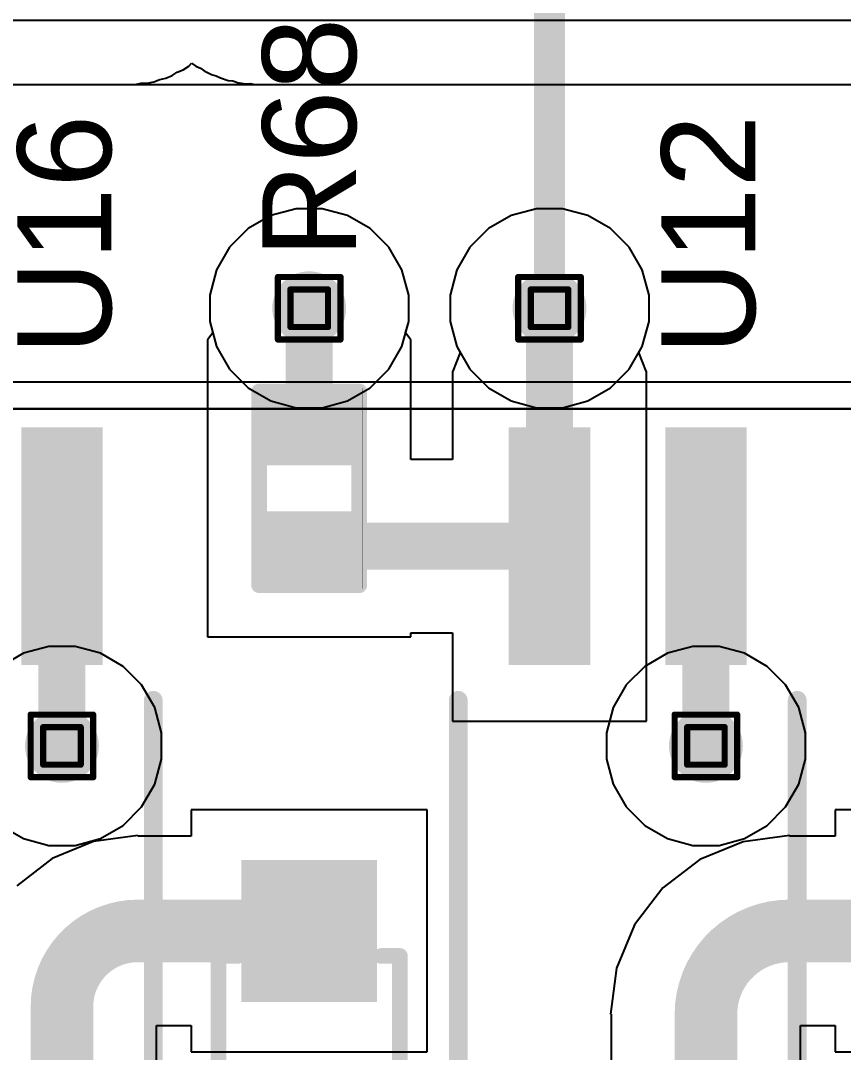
# Model space of a CAD drawing. Header units: inches. Extents: x -5 to 230, y -4 to 159.
# Drawn here: x 56.92 to 63.6, y 10.97 to 19.35 of the extents above; entities that cross this region are included whole.
import ezdxf

# ---------------------------------------------------------------- set-up
doc = ezdxf.new("R2010")
doc.units = ezdxf.units.IN
for name, color, linetype in [('Bottom Layer', 5, 'Continuous'), ('Drill Drawing', 1, 'Continuous'), ('Layer 1', 16, 'Continuous'), ('Layer 2', 76, 'Continuous'), ('Top Layer', 1, 'Continuous'), ('Top Overlay', 2, 'Continuous'), ('Top Paste', 8, 'Continuous'), ('Top Solder', 216, 'Continuous'), ('Via Holes', 16, 'Continuous')]:
    doc.layers.add(name, color=color, linetype=linetype)
doc.styles.add('Arial', font='', dxfattribs={"height": 0.2})
doc.styles.get('Arial').set_extended_font_data('Arial')

# ---------------------------------------------------------------- blocks, each defined once
blk = doc.blocks.new('SOIC_4_175____60')
at = {"layer": 'Top Layer'}
blk.add_hatch(color=1, dxfattribs=at).paths.add_polyline_path([(4.137, -0.355), (4.137, -0.915), (2.31, -0.915), (2.31, -0.355)])
at = {"layer": 'Top Paste'}
blk.add_hatch(color=8, dxfattribs=at).paths.add_polyline_path([(4.137, -0.355), (4.137, -0.915), (2.31, -0.915), (2.31, -0.355)])
at = {"layer": 'Top Solder'}
blk.add_hatch(color=216, dxfattribs=at).paths.add_polyline_path([(4.1878, -0.3042), (4.1878, -0.9658), (2.2592, -0.9658), (2.2592, -0.3042)])
at = {"layer": 'Top Overlay'}
blk.add_lwpolyline([(-1.9714, -1.3762, 0.1524, 0.1524, 0), (1.9714, -1.3762, 0.1524, 0.1524, 0)], format="xyseb", dxfattribs=at)
blk.add_lwpolyline([(1.9333, -1.3762, 0.0762, 0.0762, 1), (2.0095, -1.3762, 0.0762, 0.0762, 1)], format="xyseb", close=True, dxfattribs=at)
blk = doc.blocks.new('SOIC_4_175____64')
at = {"layer": 'Top Layer'}
for points in [[(4.137, 0.915), (4.137, 0.355), (2.31, 0.355), (2.31, 0.915)], [(4.137, -0.355), (4.137, -0.915), (2.31, -0.915), (2.31, -0.355)]]:
    blk.add_hatch(color=1, dxfattribs=at).paths.add_polyline_path(points)
at = {"layer": 'Top Paste'}
for points in [[(4.137, 0.915), (4.137, 0.355), (2.31, 0.355), (2.31, 0.915)], [(4.137, -0.355), (4.137, -0.915), (2.31, -0.915), (2.31, -0.355)]]:
    blk.add_hatch(color=8, dxfattribs=at).paths.add_polyline_path(points)
at = {"layer": 'Top Solder'}
for points in [[(4.1878, 0.9658), (4.1878, 0.3042), (2.2592, 0.3042), (2.2592, 0.9658)], [(4.1878, -0.3042), (4.1878, -0.9658), (2.2592, -0.9658), (2.2592, -0.3042)]]:
    blk.add_hatch(color=216, dxfattribs=at).paths.add_polyline_path(points)
at = {"layer": 'Top Overlay'}
for points in [[(-1.9714, 1.3762, 0.1524, 0.1524, 0), (1.9714, 1.3762, 0.1524, 0.1524, 0)], [(-1.9714, -1.3762, 0.1524, 0.1524, 0), (1.9714, -1.3762, 0.1524, 0.1524, 0)]]:
    blk.add_lwpolyline(points, format="xyseb", dxfattribs=at)
for points in [[(1.9333, 1.3762, 0.0762, 0.0762, 1), (2.0095, 1.3762, 0.0762, 0.0762, 1)], [(1.9333, -1.3762, 0.0762, 0.0762, 1), (2.0095, -1.3762, 0.0762, 0.0762, 1)]]:
    blk.add_lwpolyline(points, format="xyseb", close=True, dxfattribs=at)
blk = doc.blocks.new('R___0402_112')
at = {"layer": 'Top Layer'}
for points in [[(-0.6985, -0.3175), (-0.6985, 0.3175), (-0.2413, 0.3175), (-0.2413, -0.3175)], [(0.2413, -0.3175), (0.2413, 0.3175), (0.6985, 0.3175), (0.6985, -0.3175)]]:
    blk.add_hatch(color=1, dxfattribs=at).paths.add_polyline_path(points)
at = {"layer": 'Top Paste'}
for points in [[(-0.6985, -0.3175), (-0.6985, 0.3175), (-0.2413, 0.3175), (-0.2413, -0.3175)], [(0.2413, -0.3175), (0.2413, 0.3175), (0.6985, 0.3175), (0.6985, -0.3175)]]:
    blk.add_hatch(color=8, dxfattribs=at).paths.add_polyline_path(points)
at = {"layer": 'Top Solder'}
for points in [[(-0.7535, -0.3725), (-0.7535, 0.3725), (-0.1863, 0.3725), (-0.1863, -0.3725)], [(0.1863, -0.3725), (0.1863, 0.3725), (0.7535, 0.3725), (0.7535, -0.3725)]]:
    blk.add_hatch(color=216, dxfattribs=at).paths.add_polyline_path(points)
at = {"layer": 'Top Overlay'}
for points in [[(-0.7874, 0.4064, 0.127, 0.127, 0), (-0.7874, -0.4064, 0.127, 0.127, 0)], [(-0.7874, 0.4064, 0.127, 0.127, 0), (0.7874, 0.4064, 0.127, 0.127, 0)], [(0.7874, 0.4064, 0.127, 0.127, 0), (0.7874, -0.4064, 0.127, 0.127, 0)], [(-0.7874, -0.4064, 0.127, 0.127, 0), (0.7874, -0.4064, 0.127, 0.127, 0)], [(-0.8128, -0.4318, 0.00323, 0.00323, 0), (0.8128, -0.4318, 0.00323, 0.00323, 0)]]:
    blk.add_lwpolyline(points, format="xyseb", dxfattribs=at)
for points in [[(-0.8191, 0.4064, 0.0635, 0.0635, 1), (-0.7556, 0.4064, 0.0635, 0.0635, 1)], [(-0.8191, 0.4064, 0.0635, 0.0635, 1), (-0.7556, 0.4064, 0.0635, 0.0635, 1)], [(0.7556, 0.4064, 0.0635, 0.0635, 1), (0.8191, 0.4064, 0.0635, 0.0635, 1)], [(0.7556, 0.4064, 0.0635, 0.0635, 1), (0.8191, 0.4064, 0.0635, 0.0635, 1)], [(-0.8191, -0.4064, 0.0635, 0.0635, 1), (-0.7556, -0.4064, 0.0635, 0.0635, 1)], [(-0.8191, -0.4064, 0.0635, 0.0635, 1), (-0.7556, -0.4064, 0.0635, 0.0635, 1)], [(0.7556, -0.4064, 0.0635, 0.0635, 1), (0.8191, -0.4064, 0.0635, 0.0635, 1)], [(0.7556, -0.4064, 0.0635, 0.0635, 1), (0.8191, -0.4064, 0.0635, 0.0635, 1)], [(-0.8136, -0.4318, 0.00161, 0.00161, 1), (-0.812, -0.4318, 0.00161, 0.00161, 1)], [(0.812, -0.4318, 0.00161, 0.00161, 1), (0.8136, -0.4318, 0.00161, 0.00161, 1)]]:
    blk.add_lwpolyline(points, format="xyseb", close=True, dxfattribs=at)
blk = doc.blocks.new('SOD_123_203')
at = {"layer": 'Top Layer'}
for points in [[(-1.1, 0.45), (-1.1, -0.45), (-2.05, -0.45), (-2.05, 0.45)], [(2.05, 0.45), (2.05, -0.45), (1.1, -0.45), (1.1, 0.45)]]:
    blk.add_hatch(color=1, dxfattribs=at).paths.add_polyline_path(points)
at = {"layer": 'Top Overlay'}
for points in [[(0.9652, 0.508), (2.8194, 0.508), (2.8194, 0.8), (0.9652, 0.8)], [(2.1198, -0.7881), (2.8194, -0.7881), (2.8194, 0.7867), (2.1198, 0.7867)], [(0.9652, -0.8), (2.8194, -0.8), (2.8194, -0.508), (0.9652, -0.508)]]:
    blk.add_hatch(color=2, dxfattribs=at).paths.add_polyline_path(points)
at = {"layer": 'Top Paste'}
for points in [[(-1.1, 0.45), (-1.1, -0.45), (-2.05, -0.45), (-2.05, 0.45)], [(2.05, 0.45), (2.05, -0.45), (1.1, -0.45), (1.1, 0.45)]]:
    blk.add_hatch(color=8, dxfattribs=at).paths.add_polyline_path(points)
at = {"layer": 'Top Solder'}
for points in [[(-0.9984, 0.5516), (-0.9984, -0.5516), (-2.1516, -0.5516), (-2.1516, 0.5516)], [(2.1516, 0.5516), (2.1516, -0.5516), (0.9984, -0.5516), (0.9984, 0.5516)]]:
    blk.add_hatch(color=216, dxfattribs=at).paths.add_polyline_path(points)
at = {"layer": 'Top Overlay'}
for points in [[(0.9652, 0.7366, 0.127, 0.127, 0), (-1.3716, 0.7366, 0.127, 0.127, 0)], [(-1.3716, 0.5842, 0.127, 0.127, 0), (-1.3716, 0.7366, 0.127, 0.127, 0)], [(-1.3716, -0.7366, 0.127, 0.127, 0), (-1.3716, -0.5842, 0.127, 0.127, 0)], [(0.9652, -0.7366, 0.127, 0.127, 0), (-1.3716, -0.7366, 0.127, 0.127, 0)]]:
    blk.add_lwpolyline(points, format="xyseb", dxfattribs=at)
for points in [[(-1.4033, 0.7366, 0.0635, 0.0635, 1), (-1.3398, 0.7366, 0.0635, 0.0635, 1)], [(-1.4033, 0.7366, 0.0635, 0.0635, 1), (-1.3398, 0.7366, 0.0635, 0.0635, 1)], [(0.9335, 0.7366, 0.0635, 0.0635, 1), (0.997, 0.7366, 0.0635, 0.0635, 1)], [(-1.4033, 0.5842, 0.0635, 0.0635, 1), (-1.3398, 0.5842, 0.0635, 0.0635, 1)], [(-1.4033, -0.5842, 0.0635, 0.0635, 1), (-1.3398, -0.5842, 0.0635, 0.0635, 1)], [(-1.4033, -0.7366, 0.0635, 0.0635, 1), (-1.3398, -0.7366, 0.0635, 0.0635, 1)], [(-1.4033, -0.7366, 0.0635, 0.0635, 1), (-1.3398, -0.7366, 0.0635, 0.0635, 1)], [(0.9335, -0.7366, 0.0635, 0.0635, 1), (0.997, -0.7366, 0.0635, 0.0635, 1)]]:
    blk.add_lwpolyline(points, format="xyseb", close=True, dxfattribs=at)

msp = doc.modelspace()

# ---------------------------------------------------------------- hatches: boundary and pattern name
at = {"layer": 'Bottom Layer'}
h = msp.add_hatch(color=5, dxfattribs=at)
edge = h.paths.add_edge_path()
edge.add_arc((59.26, 17.018), 0.3, 0, 360)
h = msp.add_hatch(color=5, dxfattribs=at)
edge = h.paths.add_edge_path()
edge.add_arc((61.2113, 17.018), 0.3, 0, 360)
h = msp.add_hatch(color=5, dxfattribs=at)
edge = h.paths.add_edge_path()
edge.add_arc((57.2524, 13.462), 0.3, 0, 360)
h = msp.add_hatch(color=5, dxfattribs=at)
edge = h.paths.add_edge_path()
edge.add_arc((62.4813, 13.462), 0.3, 0, 360)
at = {"layer": 'Layer 1'}
h = msp.add_hatch(color=16, dxfattribs=at)
edge = h.paths.add_edge_path()
edge.add_arc((59.26, 17.018), 0.3, 0, 360)
h = msp.add_hatch(color=16, dxfattribs=at)
edge = h.paths.add_edge_path()
edge.add_arc((61.2113, 17.018), 0.3, 0, 360)
h = msp.add_hatch(color=16, dxfattribs=at)
edge = h.paths.add_edge_path()
edge.add_arc((57.2524, 13.462), 0.3, 0, 360)
h = msp.add_hatch(color=16, dxfattribs=at)
edge = h.paths.add_edge_path()
edge.add_arc((62.4813, 13.462), 0.3, 0, 360)
at = {"layer": 'Layer 2'}
h = msp.add_hatch(color=76, dxfattribs=at)
edge = h.paths.add_edge_path()
edge.add_arc((59.26, 17.018), 0.3, 0, 360)
h = msp.add_hatch(color=76, dxfattribs=at)
edge = h.paths.add_edge_path()
edge.add_arc((61.2113, 17.018), 0.3, 0, 360)
h = msp.add_hatch(color=76, dxfattribs=at)
edge = h.paths.add_edge_path()
edge.add_arc((57.2524, 13.462), 0.3, 0, 360)
h = msp.add_hatch(color=76, dxfattribs=at)
edge = h.paths.add_edge_path()
edge.add_arc((62.4813, 13.462), 0.3, 0, 360)
at = {"layer": 'Top Layer'}
h = msp.add_hatch(color=1, dxfattribs=at)
edge = h.paths.add_edge_path()
edge.add_arc((59.26, 17.018), 0.3, 0, 360)
h = msp.add_hatch(color=1, dxfattribs=at)
edge = h.paths.add_edge_path()
edge.add_arc((61.2113, 17.018), 0.3, 0, 360)
h = msp.add_hatch(color=1, dxfattribs=at)
edge = h.paths.add_edge_path()
edge.add_arc((57.2524, 13.462), 0.3, 0, 360)
h = msp.add_hatch(color=1, dxfattribs=at)
edge = h.paths.add_edge_path()
edge.add_arc((62.4813, 13.462), 0.3, 0, 360)
at = {"layer": 'Via Holes'}
h = msp.add_hatch(color=7, dxfattribs=at)
edge = h.paths.add_edge_path()
edge.add_arc((59.26, 17.018), 0.15, 0, 360)
h = msp.add_hatch(color=7, dxfattribs=at)
edge = h.paths.add_edge_path()
edge.add_arc((61.2113, 17.018), 0.15, 0, 360)
h = msp.add_hatch(color=7, dxfattribs=at)
edge = h.paths.add_edge_path()
edge.add_arc((57.2524, 13.462), 0.15, 0, 360)
h = msp.add_hatch(color=7, dxfattribs=at)
edge = h.paths.add_edge_path()
edge.add_arc((62.4813, 13.462), 0.15, 0, 360)

# ---------------------------------------------------------------- linework, layer by layer
at = {"layer": 'Bottom Layer'}
for p, q in [((55.8981, 16.4193), (66.5466, 16.4193)), ((66.5466, 16.2015), (55.8981, 16.2016)), ((55.8981, 16.2016), (66.5466, 16.2015))]:
    msp.add_line(p, q, dxfattribs=at)
msp.add_lwpolyline([(61.2113, 48.5154, 0.254, 0.254, 0), (61.2113, 17.018, 0.254, 0.254, 0)], format="xyseb", dxfattribs=at)
msp.add_lwpolyline([(61.1478, 17.018, 0.127, 0.127, 1), (61.2748, 17.018, 0.127, 0.127, 1)], format="xyseb", close=True, dxfattribs=at)
at = {"layer": 'Drill Drawing'}
for points in [[(59.006, 17.272, 0.0508, 0.0508, 0), (59.514, 17.272, 0.0508, 0.0508, 0)], [(59.006, 16.764, 0.0508, 0.0508, 0), (59.006, 17.272, 0.0508, 0.0508, 0)], [(59.514, 16.764, 0.0508, 0.0508, 0), (59.514, 17.272, 0.0508, 0.0508, 0)], [(60.9573, 17.272, 0.0508, 0.0508, 0), (61.4653, 17.272, 0.0508, 0.0508, 0)], [(60.9573, 16.764, 0.0508, 0.0508, 0), (60.9573, 17.272, 0.0508, 0.0508, 0)], [(61.4653, 16.764, 0.0508, 0.0508, 0), (61.4653, 17.272, 0.0508, 0.0508, 0)], [(59.1076, 17.1704, 0.0508, 0.0508, 0), (59.4124, 17.1704, 0.0508, 0.0508, 0)], [(59.1076, 16.8656, 0.0508, 0.0508, 0), (59.1076, 17.1704, 0.0508, 0.0508, 0)], [(59.4124, 16.8656, 0.0508, 0.0508, 0), (59.4124, 17.1704, 0.0508, 0.0508, 0)], [(61.0589, 17.1704, 0.0508, 0.0508, 0), (61.3637, 17.1704, 0.0508, 0.0508, 0)], [(61.0589, 16.8656, 0.0508, 0.0508, 0), (61.0589, 17.1704, 0.0508, 0.0508, 0)], [(61.3637, 16.8656, 0.0508, 0.0508, 0), (61.3637, 17.1704, 0.0508, 0.0508, 0)], [(59.1076, 16.8656, 0.0508, 0.0508, 0), (59.4124, 16.8656, 0.0508, 0.0508, 0)], [(61.0589, 16.8656, 0.0508, 0.0508, 0), (61.3637, 16.8656, 0.0508, 0.0508, 0)], [(59.006, 16.764, 0.0508, 0.0508, 0), (59.514, 16.764, 0.0508, 0.0508, 0)], [(60.9573, 16.764, 0.0508, 0.0508, 0), (61.4653, 16.764, 0.0508, 0.0508, 0)], [(56.9984, 13.716, 0.0508, 0.0508, 0), (57.5064, 13.716, 0.0508, 0.0508, 0)], [(56.9984, 13.208, 0.0508, 0.0508, 0), (56.9984, 13.716, 0.0508, 0.0508, 0)], [(57.5064, 13.208, 0.0508, 0.0508, 0), (57.5064, 13.716, 0.0508, 0.0508, 0)], [(62.2273, 13.716, 0.0508, 0.0508, 0), (62.7353, 13.716, 0.0508, 0.0508, 0)], [(62.2273, 13.208, 0.0508, 0.0508, 0), (62.2273, 13.716, 0.0508, 0.0508, 0)], [(62.7353, 13.208, 0.0508, 0.0508, 0), (62.7353, 13.716, 0.0508, 0.0508, 0)], [(57.1, 13.6144, 0.0508, 0.0508, 0), (57.4048, 13.6144, 0.0508, 0.0508, 0)], [(57.1, 13.3096, 0.0508, 0.0508, 0), (57.1, 13.6144, 0.0508, 0.0508, 0)], [(57.4048, 13.3096, 0.0508, 0.0508, 0), (57.4048, 13.6144, 0.0508, 0.0508, 0)], [(62.3289, 13.6144, 0.0508, 0.0508, 0), (62.6337, 13.6144, 0.0508, 0.0508, 0)], [(62.3289, 13.3096, 0.0508, 0.0508, 0), (62.3289, 13.6144, 0.0508, 0.0508, 0)], [(62.6337, 13.3096, 0.0508, 0.0508, 0), (62.6337, 13.6144, 0.0508, 0.0508, 0)], [(57.1, 13.3096, 0.0508, 0.0508, 0), (57.4048, 13.3096, 0.0508, 0.0508, 0)], [(62.3289, 13.3096, 0.0508, 0.0508, 0), (62.6337, 13.3096, 0.0508, 0.0508, 0)], [(56.9984, 13.208, 0.0508, 0.0508, 0), (57.5064, 13.208, 0.0508, 0.0508, 0)], [(62.2273, 13.208, 0.0508, 0.0508, 0), (62.7353, 13.208, 0.0508, 0.0508, 0)]]:
    msp.add_lwpolyline(points, format="xyseb", dxfattribs=at)
for points in [[(58.9933, 17.272, 0.0254, 0.0254, 1), (59.0187, 17.272, 0.0254, 0.0254, 1)], [(58.9933, 17.272, 0.0254, 0.0254, 1), (59.0187, 17.272, 0.0254, 0.0254, 1)], [(59.5013, 17.272, 0.0254, 0.0254, 1), (59.5267, 17.272, 0.0254, 0.0254, 1)], [(59.5013, 17.272, 0.0254, 0.0254, 1), (59.5267, 17.272, 0.0254, 0.0254, 1)], [(60.9446, 17.272, 0.0254, 0.0254, 1), (60.97, 17.272, 0.0254, 0.0254, 1)], [(60.9446, 17.272, 0.0254, 0.0254, 1), (60.97, 17.272, 0.0254, 0.0254, 1)], [(61.4526, 17.272, 0.0254, 0.0254, 1), (61.478, 17.272, 0.0254, 0.0254, 1)], [(61.4526, 17.272, 0.0254, 0.0254, 1), (61.478, 17.272, 0.0254, 0.0254, 1)], [(59.0949, 17.1704, 0.0254, 0.0254, 1), (59.1203, 17.1704, 0.0254, 0.0254, 1)], [(59.0949, 17.1704, 0.0254, 0.0254, 1), (59.1203, 17.1704, 0.0254, 0.0254, 1)], [(59.3997, 17.1704, 0.0254, 0.0254, 1), (59.4251, 17.1704, 0.0254, 0.0254, 1)], [(59.3997, 17.1704, 0.0254, 0.0254, 1), (59.4251, 17.1704, 0.0254, 0.0254, 1)], [(61.0462, 17.1704, 0.0254, 0.0254, 1), (61.0716, 17.1704, 0.0254, 0.0254, 1)], [(61.0462, 17.1704, 0.0254, 0.0254, 1), (61.0716, 17.1704, 0.0254, 0.0254, 1)], [(61.351, 17.1704, 0.0254, 0.0254, 1), (61.3764, 17.1704, 0.0254, 0.0254, 1)], [(61.351, 17.1704, 0.0254, 0.0254, 1), (61.3764, 17.1704, 0.0254, 0.0254, 1)], [(59.0949, 16.8656, 0.0254, 0.0254, 1), (59.1203, 16.8656, 0.0254, 0.0254, 1)], [(59.0949, 16.8656, 0.0254, 0.0254, 1), (59.1203, 16.8656, 0.0254, 0.0254, 1)], [(59.3997, 16.8656, 0.0254, 0.0254, 1), (59.4251, 16.8656, 0.0254, 0.0254, 1)], [(59.3997, 16.8656, 0.0254, 0.0254, 1), (59.4251, 16.8656, 0.0254, 0.0254, 1)], [(61.0462, 16.8656, 0.0254, 0.0254, 1), (61.0716, 16.8656, 0.0254, 0.0254, 1)], [(61.0462, 16.8656, 0.0254, 0.0254, 1), (61.0716, 16.8656, 0.0254, 0.0254, 1)], [(61.351, 16.8656, 0.0254, 0.0254, 1), (61.3764, 16.8656, 0.0254, 0.0254, 1)], [(61.351, 16.8656, 0.0254, 0.0254, 1), (61.3764, 16.8656, 0.0254, 0.0254, 1)], [(58.9933, 16.764, 0.0254, 0.0254, 1), (59.0187, 16.764, 0.0254, 0.0254, 1)], [(58.9933, 16.764, 0.0254, 0.0254, 1), (59.0187, 16.764, 0.0254, 0.0254, 1)], [(59.5013, 16.764, 0.0254, 0.0254, 1), (59.5267, 16.764, 0.0254, 0.0254, 1)], [(59.5013, 16.764, 0.0254, 0.0254, 1), (59.5267, 16.764, 0.0254, 0.0254, 1)], [(60.9446, 16.764, 0.0254, 0.0254, 1), (60.97, 16.764, 0.0254, 0.0254, 1)], [(60.9446, 16.764, 0.0254, 0.0254, 1), (60.97, 16.764, 0.0254, 0.0254, 1)], [(61.4526, 16.764, 0.0254, 0.0254, 1), (61.478, 16.764, 0.0254, 0.0254, 1)], [(61.4526, 16.764, 0.0254, 0.0254, 1), (61.478, 16.764, 0.0254, 0.0254, 1)], [(56.9857, 13.716, 0.0254, 0.0254, 1), (57.0111, 13.716, 0.0254, 0.0254, 1)], [(56.9857, 13.716, 0.0254, 0.0254, 1), (57.0111, 13.716, 0.0254, 0.0254, 1)], [(57.4937, 13.716, 0.0254, 0.0254, 1), (57.5191, 13.716, 0.0254, 0.0254, 1)], [(57.4937, 13.716, 0.0254, 0.0254, 1), (57.5191, 13.716, 0.0254, 0.0254, 1)], [(62.2146, 13.716, 0.0254, 0.0254, 1), (62.24, 13.716, 0.0254, 0.0254, 1)], [(62.2146, 13.716, 0.0254, 0.0254, 1), (62.24, 13.716, 0.0254, 0.0254, 1)], [(62.7226, 13.716, 0.0254, 0.0254, 1), (62.748, 13.716, 0.0254, 0.0254, 1)], [(62.7226, 13.716, 0.0254, 0.0254, 1), (62.748, 13.716, 0.0254, 0.0254, 1)], [(57.0873, 13.6144, 0.0254, 0.0254, 1), (57.1127, 13.6144, 0.0254, 0.0254, 1)], [(57.0873, 13.6144, 0.0254, 0.0254, 1), (57.1127, 13.6144, 0.0254, 0.0254, 1)], [(57.3921, 13.6144, 0.0254, 0.0254, 1), (57.4175, 13.6144, 0.0254, 0.0254, 1)], [(57.3921, 13.6144, 0.0254, 0.0254, 1), (57.4175, 13.6144, 0.0254, 0.0254, 1)], [(62.3162, 13.6144, 0.0254, 0.0254, 1), (62.3416, 13.6144, 0.0254, 0.0254, 1)], [(62.3162, 13.6144, 0.0254, 0.0254, 1), (62.3416, 13.6144, 0.0254, 0.0254, 1)], [(62.621, 13.6144, 0.0254, 0.0254, 1), (62.6464, 13.6144, 0.0254, 0.0254, 1)], [(62.621, 13.6144, 0.0254, 0.0254, 1), (62.6464, 13.6144, 0.0254, 0.0254, 1)], [(57.0873, 13.3096, 0.0254, 0.0254, 1), (57.1127, 13.3096, 0.0254, 0.0254, 1)], [(57.0873, 13.3096, 0.0254, 0.0254, 1), (57.1127, 13.3096, 0.0254, 0.0254, 1)], [(57.3921, 13.3096, 0.0254, 0.0254, 1), (57.4175, 13.3096, 0.0254, 0.0254, 1)], [(57.3921, 13.3096, 0.0254, 0.0254, 1), (57.4175, 13.3096, 0.0254, 0.0254, 1)], [(62.3162, 13.3096, 0.0254, 0.0254, 1), (62.3416, 13.3096, 0.0254, 0.0254, 1)], [(62.3162, 13.3096, 0.0254, 0.0254, 1), (62.3416, 13.3096, 0.0254, 0.0254, 1)], [(62.621, 13.3096, 0.0254, 0.0254, 1), (62.6464, 13.3096, 0.0254, 0.0254, 1)], [(62.621, 13.3096, 0.0254, 0.0254, 1), (62.6464, 13.3096, 0.0254, 0.0254, 1)], [(56.9857, 13.208, 0.0254, 0.0254, 1), (57.0111, 13.208, 0.0254, 0.0254, 1)], [(56.9857, 13.208, 0.0254, 0.0254, 1), (57.0111, 13.208, 0.0254, 0.0254, 1)], [(57.4937, 13.208, 0.0254, 0.0254, 1), (57.5191, 13.208, 0.0254, 0.0254, 1)], [(57.4937, 13.208, 0.0254, 0.0254, 1), (57.5191, 13.208, 0.0254, 0.0254, 1)], [(62.2146, 13.208, 0.0254, 0.0254, 1), (62.24, 13.208, 0.0254, 0.0254, 1)], [(62.2146, 13.208, 0.0254, 0.0254, 1), (62.24, 13.208, 0.0254, 0.0254, 1)], [(62.7226, 13.208, 0.0254, 0.0254, 1), (62.748, 13.208, 0.0254, 0.0254, 1)], [(62.7226, 13.208, 0.0254, 0.0254, 1), (62.748, 13.208, 0.0254, 0.0254, 1)]]:
    msp.add_lwpolyline(points, format="xyseb", close=True, dxfattribs=at)
at = {"layer": 'Layer 1'}
for p, q in [((69.4179, 19.3548), (46.9392, 19.3548)), ((46.9392, 18.8368), (69.4052, 18.8368)), ((59.1536, 17.826), (58.9481, 17.7709)), ((59.3664, 17.826), (59.1536, 17.826)), ((59.5719, 17.7709), (59.3664, 17.826)), ((61.1049, 17.826), (60.8994, 17.7709)), ((61.3177, 17.826), (61.1049, 17.826)), ((61.5232, 17.7709), (61.3177, 17.826)), ((58.9481, 17.7709), (58.7639, 17.6646)), ((59.7561, 17.6646), (59.5719, 17.7709)), ((60.8994, 17.7709), (60.7152, 17.6646)), ((61.7074, 17.6646), (61.5232, 17.7709)), ((58.7639, 17.6646), (58.6134, 17.5141)), ((59.9066, 17.5141), (59.7561, 17.6646)), ((60.7152, 17.6646), (60.5648, 17.5141)), ((61.8579, 17.5141), (61.7074, 17.6646)), ((58.6134, 17.5141), (58.5071, 17.3299)), ((60.0129, 17.3299), (59.9066, 17.5141)), ((60.5648, 17.5141), (60.4584, 17.3299)), ((61.9643, 17.3299), (61.8579, 17.5141)), ((58.5071, 17.3299), (58.452, 17.1244)), ((60.068, 17.1244), (60.0129, 17.3299)), ((60.4584, 17.3299), (60.4033, 17.1244)), ((62.0193, 17.1244), (61.9643, 17.3299)), ((58.452, 17.1244), (58.452, 16.9116)), ((60.068, 16.9116), (60.068, 17.1244)), ((60.4033, 17.1244), (60.4033, 16.9116)), ((62.0193, 16.9116), (62.0193, 17.1244)), ((58.452, 16.9116), (58.5071, 16.7061)), ((60.0129, 16.7061), (60.068, 16.9116)), ((60.4033, 16.9116), (60.4584, 16.7061)), ((61.9643, 16.7061), (62.0193, 16.9116)), ((58.5071, 16.7061), (58.6134, 16.5219)), ((59.9066, 16.5219), (60.0129, 16.7061)), ((60.4584, 16.7061), (60.5648, 16.5219)), ((61.8579, 16.5219), (61.9643, 16.7061)), ((58.6134, 16.5219), (58.7639, 16.3714)), ((59.7561, 16.3714), (59.9066, 16.5219)), ((60.5648, 16.5219), (60.7152, 16.3714)), ((61.7074, 16.3714), (61.8579, 16.5219)), ((58.7639, 16.3714), (58.9481, 16.2651)), ((59.5719, 16.2651), (59.7561, 16.3714)), ((60.7152, 16.3714), (60.8994, 16.2651)), ((61.5232, 16.2651), (61.7074, 16.3714)), ((58.9481, 16.2651), (59.1536, 16.21)), ((59.3664, 16.21), (59.5719, 16.2651)), ((60.8994, 16.2651), (61.1049, 16.21)), ((61.3177, 16.21), (61.5232, 16.2651)), ((59.1536, 16.21), (59.3664, 16.21)), ((61.1049, 16.21), (61.3177, 16.21))]:
    msp.add_line(p, q, dxfattribs=at)
at = {"layer": 'Layer 2'}
for p, q in [((61.1049, 17.826), (60.8994, 17.7709)), ((61.3177, 17.826), (61.1049, 17.826)), ((61.5232, 17.7709), (61.3177, 17.826)), ((60.8994, 17.7709), (60.7152, 17.6646)), ((61.7074, 17.6646), (61.5232, 17.7709)), ((60.7152, 17.6646), (60.5648, 17.5141)), ((61.8579, 17.5141), (61.7074, 17.6646)), ((60.5648, 17.5141), (60.4584, 17.3299)), ((61.9643, 17.3299), (61.8579, 17.5141)), ((60.4584, 17.3299), (60.4033, 17.1244)), ((62.0193, 17.1244), (61.9643, 17.3299)), ((60.4033, 17.1244), (60.4033, 16.9116)), ((62.0193, 16.9116), (62.0193, 17.1244)), ((60.4033, 16.9116), (60.4584, 16.7061)), ((61.9643, 16.7061), (62.0193, 16.9116)), ((60.4584, 16.7061), (60.5648, 16.5219)), ((61.8579, 16.5219), (61.9643, 16.7061)), ((60.5648, 16.5219), (60.7152, 16.3714)), ((61.7074, 16.3714), (61.8579, 16.5219)), ((60.7152, 16.3714), (60.8994, 16.2651)), ((61.5232, 16.2651), (61.7074, 16.3714)), ((60.8994, 16.2651), (61.1049, 16.21)), ((61.3177, 16.21), (61.5232, 16.2651)), ((61.1049, 16.21), (61.3177, 16.21)), ((57.1461, 14.27), (56.9406, 14.2149)), ((57.3588, 14.27), (57.1461, 14.27)), ((57.5643, 14.2149), (57.3588, 14.27)), ((62.3749, 14.27), (62.1694, 14.2149)), ((62.5877, 14.27), (62.3749, 14.27)), ((62.7932, 14.2149), (62.5877, 14.27)), ((56.9406, 14.2149), (56.7563, 14.1086)), ((57.7486, 14.1086), (57.5643, 14.2149)), ((62.1694, 14.2149), (61.9852, 14.1086)), ((62.9774, 14.1086), (62.7932, 14.2149)), ((57.899, 13.9581), (57.7486, 14.1086)), ((61.9852, 14.1086), (61.8348, 13.9581)), ((63.1279, 13.9581), (62.9774, 14.1086)), ((58.0054, 13.7739), (57.899, 13.9581)), ((61.8348, 13.9581), (61.7284, 13.7739)), ((63.2343, 13.7739), (63.1279, 13.9581)), ((58.0604, 13.5684), (58.0054, 13.7739)), ((61.7284, 13.7739), (61.6733, 13.5684)), ((63.2893, 13.5684), (63.2343, 13.7739)), ((58.0604, 13.3556), (58.0604, 13.5684)), ((61.6733, 13.5684), (61.6733, 13.3556)), ((63.2893, 13.3556), (63.2893, 13.5684)), ((58.0054, 13.1501), (58.0604, 13.3556)), ((61.6733, 13.3556), (61.7284, 13.1501)), ((63.2343, 13.1501), (63.2893, 13.3556)), ((57.899, 12.9659), (58.0054, 13.1501)), ((61.7284, 13.1501), (61.8348, 12.9659)), ((63.1279, 12.9659), (63.2343, 13.1501)), ((57.7486, 12.8154), (57.899, 12.9659)), ((61.8348, 12.9659), (61.9852, 12.8154)), ((62.9774, 12.8154), (63.1279, 12.9659)), ((56.7563, 12.8154), (56.9406, 12.7091)), ((57.5643, 12.7091), (57.7486, 12.8154)), ((61.9852, 12.8154), (62.1694, 12.7091)), ((62.7932, 12.7091), (62.9774, 12.8154)), ((56.9406, 12.7091), (57.1461, 12.654)), ((57.3588, 12.654), (57.5643, 12.7091)), ((62.1694, 12.7091), (62.3749, 12.654)), ((62.5877, 12.654), (62.7932, 12.7091)), ((57.1461, 12.654), (57.3588, 12.654)), ((62.3749, 12.654), (62.5877, 12.654))]:
    msp.add_line(p, q, dxfattribs=at)
at = {"layer": 'Top Layer'}
for p, q in [((70.104, 19.3548), (58.819, 19.3548)), ((58.189, 18.9362), (58.2362, 18.9557)), ((58.2362, 18.9557), (58.2817, 18.9861)), ((58.2817, 18.9861), (58.3046, 19.009)), ((58.3046, 19.009), (58.3406, 18.9844)), ((58.3406, 18.9844), (58.3765, 18.9692)), ((58.3765, 18.9692), (58.4076, 18.9457)), ((58.4076, 18.9457), (58.4667, 18.9173)), ((57.9989, 18.8575), (58.0461, 18.877)), ((58.0461, 18.877), (58.0961, 18.8869)), ((58.0961, 18.8869), (58.1466, 18.9079)), ((58.1466, 18.9079), (58.189, 18.9362)), ((58.4667, 18.9173), (58.5045, 18.9075)), ((58.5045, 18.9075), (58.5388, 18.889)), ((58.5388, 18.889), (58.6014, 18.8696)), ((58.6014, 18.8696), (58.6402, 18.8656)), ((58.6402, 18.8656), (58.6769, 18.8524)), ((46.6402, 18.8368), (57.8442, 18.8368)), ((57.8442, 18.8368), (57.8943, 18.8468)), ((57.8943, 18.8468), (57.9453, 18.8468)), ((57.9453, 18.8468), (57.9989, 18.8575)), ((58.6769, 18.8524), (58.7418, 18.8426)), ((58.7418, 18.8426), (58.7807, 18.8445)), ((58.7807, 18.8445), (58.819, 18.8368)), ((58.819, 18.8368), (70.0954, 18.8368)), ((59.1536, 17.826), (58.9481, 17.7709)), ((59.3664, 17.826), (59.1536, 17.826)), ((59.5719, 17.7709), (59.3664, 17.826)), ((61.1049, 17.826), (60.8994, 17.7709)), ((61.3177, 17.826), (61.1049, 17.826)), ((61.5232, 17.7709), (61.3177, 17.826)), ((58.9481, 17.7709), (58.7639, 17.6646)), ((59.7561, 17.6646), (59.5719, 17.7709)), ((60.8994, 17.7709), (60.7152, 17.6646)), ((61.7074, 17.6646), (61.5232, 17.7709)), ((58.7639, 17.6646), (58.6134, 17.5141)), ((59.9066, 17.5141), (59.7561, 17.6646)), ((60.7152, 17.6646), (60.5648, 17.5141)), ((61.8579, 17.5141), (61.7074, 17.6646)), ((58.6134, 17.5141), (58.5071, 17.3299)), ((60.0129, 17.3299), (59.9066, 17.5141)), ((60.5648, 17.5141), (60.4584, 17.3299)), ((61.9643, 17.3299), (61.8579, 17.5141)), ((58.5071, 17.3299), (58.452, 17.1244)), ((60.068, 17.1244), (60.0129, 17.3299)), ((60.4584, 17.3299), (60.4033, 17.1244)), ((62.0193, 17.1244), (61.9643, 17.3299)), ((58.452, 17.1244), (58.452, 16.9116)), ((60.068, 16.9116), (60.068, 17.1244)), ((60.4033, 17.1244), (60.4033, 16.9116)), ((62.0193, 16.9116), (62.0193, 17.1244)), ((58.452, 16.9116), (58.4773, 16.8171)), ((60.0427, 16.8171), (60.068, 16.9116)), ((60.4033, 16.9116), (60.4584, 16.7061)), ((61.9643, 16.7061), (62.0193, 16.9116)), ((58.4773, 16.8171), (58.4345, 16.7613)), ((60.0855, 16.7613), (60.0427, 16.8171)), ((58.4345, 16.7613), (58.4345, 16.7613)), ((58.4345, 16.7613), (58.4345, 15.2881)), ((60.0855, 15.7895), (60.0855, 16.7613)), ((60.0855, 16.7613), (60.0855, 16.7613)), ((60.4584, 16.7061), (60.4857, 16.6588)), ((61.937, 16.6588), (61.9643, 16.7061)), ((60.4857, 16.6588), (60.4265, 16.5064)), ((61.9962, 16.5064), (61.937, 16.6588)), ((60.4265, 16.5064), (60.4233, 16.5064)), ((60.4233, 16.5064), (60.4233, 15.7895)), ((61.9993, 16.5064), (61.9962, 16.5064)), ((61.9993, 13.6634), (61.9993, 16.5064)), ((60.4233, 15.7895), (60.0855, 15.7895)), ((58.4345, 15.2881), (58.4345, 14.3483)), ((58.4345, 14.3483), (60.0855, 14.3483)), ((60.0855, 14.3483), (60.0855, 14.3804)), ((60.0855, 14.3804), (60.4233, 14.3804)), ((60.4233, 14.3804), (60.4233, 13.6634)), ((60.4233, 13.6634), (61.9993, 13.6634)), ((60.218, 12.942), (58.302, 12.942)), ((58.302, 12.942), (58.302, 12.7276)), ((60.218, 10.976), (60.218, 12.942)), ((65.4469, 12.942), (63.5309, 12.942)), ((63.5309, 12.942), (63.5309, 12.7276)), ((57.5083, 12.6856), (57.1732, 12.5468)), ((57.8679, 12.7329), (57.5083, 12.6856)), ((57.8679, 12.7276), (57.8679, 12.7329)), ((58.302, 12.7276), (57.8679, 12.7276)), ((62.7831, 12.684), (62.4329, 12.5389)), ((63.1589, 12.7335), (62.7831, 12.684)), ((63.1589, 12.7276), (63.1589, 12.7335)), ((63.5309, 12.7276), (63.1589, 12.7276)), ((57.1732, 12.5468), (56.8855, 12.326)), ((62.4329, 12.5389), (62.1322, 12.3082)), ((62.1322, 12.3082), (61.9014, 12.0075)), ((61.9014, 12.0075), (61.7564, 11.6573)), ((61.7564, 11.6573), (61.7069, 11.2815)), ((61.7069, 11.2815), (61.7127, 11.2815)), ((61.7127, 11.2815), (61.7127, 10.0595)), ((58.021, 10.0595), (58.021, 11.1905)), ((58.021, 11.1905), (58.302, 11.1905)), ((58.302, 11.1905), (58.302, 10.976)), ((63.2499, 10.0595), (63.2499, 11.1905)), ((63.2499, 11.1905), (63.5309, 11.1905)), ((63.5309, 11.1905), (63.5309, 10.976)), ((58.302, 10.976), (60.218, 10.976)), ((63.5309, 10.976), (65.4469, 10.976))]:
    msp.add_line(p, q, dxfattribs=at)
for points in [[(59.26, 16.0247, 0.381, 0.381, 0), (59.26, 17.018, 0.381, 0.381, 0)], [(61.2113, 15.0849, 0.381, 0.381, 0), (61.2113, 17.018, 0.381, 0.381, 0)], [(57.2524, 13.462, 0.381, 0.381, 0), (57.2524, 15.0849, 0.381, 0.381, 0)], [(59.26, 15.0849, 0.381, 0.381, 0), (61.1732, 15.0849, 0.381, 0.381, 0)], [(62.4813, 13.462, 0.381, 0.381, 0), (62.4813, 15.0849, 0.381, 0.381, 0)], [(57.2524, 11.3436, 0.508, 0.508, -0.414214), (57.8679, 11.959, 0.508, 0.508, 0)], [(57.8679, 11.959, 0.508, 0.508, 0), (59.26, 11.959, 0.508, 0.508, 0)], [(62.4813, 11.2815, 0.508, 0.508, -0.414214), (63.1589, 11.959, 0.508, 0.508, 0)], [(63.1589, 11.959, 0.508, 0.508, 0), (64.4889, 11.959, 0.508, 0.508, 0)], [(57.2524, 8.638, 0.508, 0.508, 0), (57.2524, 11.3436, 0.508, 0.508, 0)], [(62.4813, 8.638, 0.508, 0.508, 0), (62.4813, 11.2815, 0.508, 0.508, 0)]]:
    msp.add_lwpolyline(points, format="xyseb", dxfattribs=at)
for points in [[(59.1648, 17.018, 0.1905, 0.1905, 1), (59.3553, 17.018, 0.1905, 0.1905, 1)], [(61.1161, 17.018, 0.1905, 0.1905, 1), (61.3066, 17.018, 0.1905, 0.1905, 1)], [(59.1648, 16.0247, 0.1905, 0.1905, 1), (59.3553, 16.0247, 0.1905, 0.1905, 1)], [(57.1572, 15.0849, 0.1905, 0.1905, 1), (57.3477, 15.0849, 0.1905, 0.1905, 1)], [(59.1648, 15.0849, 0.1905, 0.1905, 1), (59.3553, 15.0849, 0.1905, 0.1905, 1)], [(61.078, 15.0849, 0.1905, 0.1905, 1), (61.2685, 15.0849, 0.1905, 0.1905, 1)], [(61.1161, 15.0849, 0.1905, 0.1905, 1), (61.3066, 15.0849, 0.1905, 0.1905, 1)], [(62.3861, 15.0849, 0.1905, 0.1905, 1), (62.5766, 15.0849, 0.1905, 0.1905, 1)], [(57.1572, 13.462, 0.1905, 0.1905, 1), (57.3477, 13.462, 0.1905, 0.1905, 1)], [(62.3861, 13.462, 0.1905, 0.1905, 1), (62.5766, 13.462, 0.1905, 0.1905, 1)], [(57.7409, 11.959, 0.254, 0.254, 1), (57.9949, 11.959, 0.254, 0.254, 1)], [(57.7409, 11.959, 0.254, 0.254, 1), (57.9949, 11.959, 0.254, 0.254, 1)], [(59.133, 11.959, 0.254, 0.254, 1), (59.387, 11.959, 0.254, 0.254, 1)], [(63.0319, 11.959, 0.254, 0.254, 1), (63.2859, 11.959, 0.254, 0.254, 1)], [(63.0319, 11.959, 0.254, 0.254, 1), (63.2859, 11.959, 0.254, 0.254, 1)], [(57.1254, 11.3436, 0.254, 0.254, 1), (57.3794, 11.3436, 0.254, 0.254, 1)], [(57.1254, 11.3436, 0.254, 0.254, 1), (57.3794, 11.3436, 0.254, 0.254, 1)], [(62.3543, 11.2815, 0.254, 0.254, 1), (62.6083, 11.2815, 0.254, 0.254, 1)], [(62.3543, 11.2815, 0.254, 0.254, 1), (62.6083, 11.2815, 0.254, 0.254, 1)]]:
    msp.add_lwpolyline(points, format="xyseb", close=True, dxfattribs=at)

# ---------------------------------------------------------------- block references
for name, p, rotation in [('R___0402_112', (59.26, 15.5548), 90), ('SOIC_4_175____60', (56.6174, 11.8614), 90), ('SOIC_4_175____64', (61.8463, 11.8614), 90), ('SOD_123_203', (59.26, 10.384), 270)]:
    msp.add_blockref(name, p, dxfattribs=dict(rotation=rotation))

# ---------------------------------------------------------------- texts
at = {"layer": 'Top Overlay', "style": 'Arial'}
for s, p in [('R68', (59.6409, 17.4255)), ('U16', (57.6523, 16.6377)), ('U12', (62.8812, 16.6377))]:
    msp.add_text(s, height=0.762, rotation=90, dxfattribs=at).set_placement(p)

doc.saveas('drawing.dxf')
